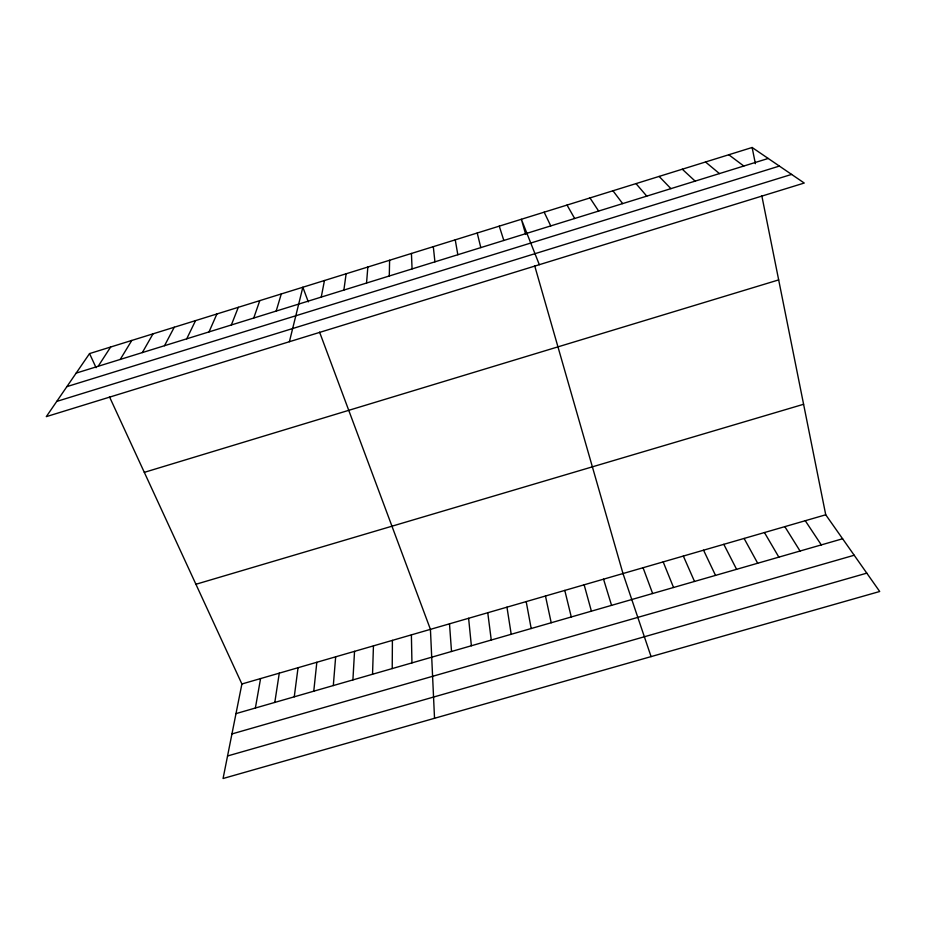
<?xml version="1.0" encoding="UTF-8"?>
<svg xmlns="http://www.w3.org/2000/svg" width="926" height="926" viewBox="0 0 926 926"><rect width="100%" height="100%" fill="white"/><g stroke="black" fill="none" stroke-linecap="round" stroke-linejoin="round"><path stroke-width="1.39" d="M392.219 668.584L392.404 640.375M389.279 275.994L389.615 260.252M372.541 674.255L373.444 645.862M352.91 679.915L354.542 651.348M366.546 283.043L367.842 267.024M333.314 685.564L335.663 656.812M313.764 691.201L316.831 662.275M294.26 696.815L298.045 667.715M343.87 290.081L346.127 273.772M274.802 702.429L279.282 673.156M255.379 708.031L260.576 678.573M321.253 297.096L324.459 280.52M109.511 396.86L241.894 683.99L223.062 778.511L879.7 591.494L825.737 514.787L761.82 195.791M289.41 341.706L302.848 287.234L308.312 301.888M276.179 311.067L281.284 293.947M253.736 318.035L259.778 300.637M231.338 324.98L238.318 307.305M209.01 331.913L216.916 313.96M186.728 338.823L195.56 320.604M164.504 345.711L174.262 327.237M142.338 352.586L153.01 333.846M120.218 359.45L131.805 340.432M98.156 366.291L110.657 347.019M89.556 353.582L46.3 416.642L804.243 183.035L752.132 147.489L89.556 353.582L96.072 367.703M76.163 373.109L768.221 158.462M66.88 386.628L779.379 166.078M56.752 401.409L791.603 174.412M144.317 472.353L778.673 279.907M195.918 584.271L803.594 404.28M241.894 683.99L825.737 514.787M235.991 713.61L842.614 538.758M231.951 733.936L854.2 555.241M227.553 755.975L866.794 573.148M728.797 154.758L743.798 166.032M705.508 161.992L719.444 173.59M682.288 169.215L695.148 181.126M659.115 176.426L670.922 188.638M636.012 183.614L646.765 196.138M612.966 190.779L622.666 203.604M805.261 520.713L821.304 544.905M589.978 197.933L598.636 211.059M784.831 526.639L800.052 551.028M764.448 532.543L778.847 557.139M567.036 205.063L574.664 218.501M744.099 538.446L757.688 563.24M723.808 544.326L736.587 569.316M544.164 212.181L550.75 225.909M703.552 550.194L715.52 575.393M683.342 556.051L694.512 581.447M663.178 561.897L673.549 587.489M539.326 264.686L521.35 219.277L525.713 234.463M319.574 332.11L430.428 629.356L434.525 718.275M643.061 567.731L652.645 593.52M651.071 656.603L622.99 573.541L534.696 265.797M499.264 226.141L503.825 240.471M603.544 579.178L611.565 605.361M584.144 584.804L591.401 611.172M477.226 233.005L480.802 247.612M564.791 590.406L571.284 616.971M545.472 596.008L551.213 622.758M752.132 147.489L755.385 163.682M526.188 601.599L531.188 628.523M455.245 239.834L457.826 254.731M506.962 607.167L511.21 634.287M487.759 612.734L491.266 640.028M433.31 246.663L434.919 261.838M468.614 618.279L471.369 645.769M449.492 623.823L451.518 651.487M411.433 253.458L412.07 268.922M411.387 634.866L411.943 662.9"/></g></svg>
